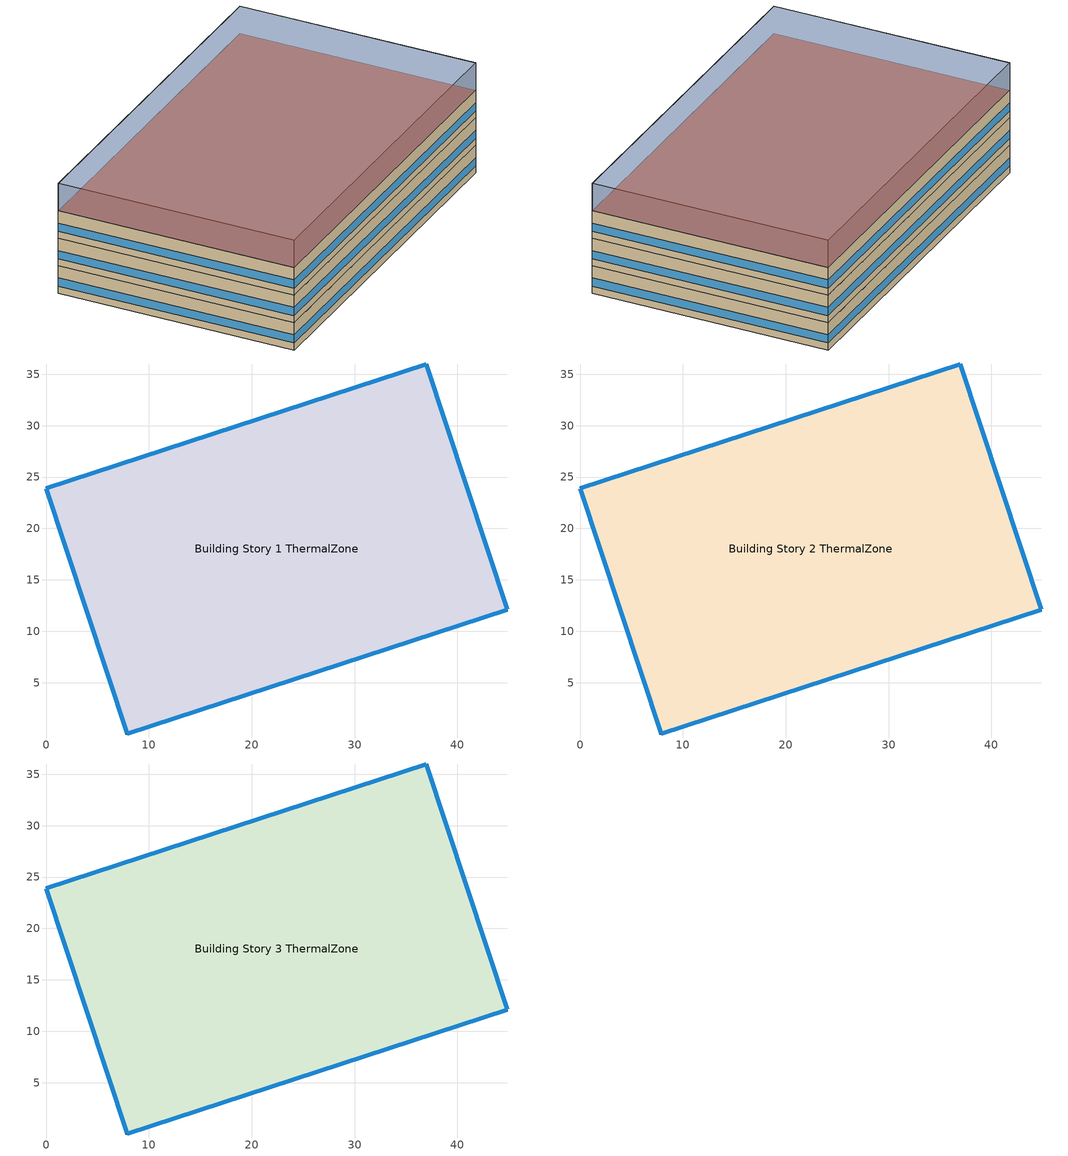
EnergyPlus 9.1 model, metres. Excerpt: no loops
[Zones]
Building Story 1 ThermalZone
 floor ground (Typical Insulated Carpeted 6in Slab Floor): 44.87,12.12 7.88,0 0,23.88 36.99,35.99 z0
 wall outside (Typical Insulated Steel Framed Exterior Wall R-15.63): 7.88,0 44.87,12.12 36.99,35.99 0,23.88 7.88,0 z0:3
 window (U 0.57 SHGC 0.49 Dbl Blue 6mm/6mm Air): 7.9,0.01 44.84,12.11 / 0.01,23.86 7.87,0.02 / 36.97,35.99 0.02,23.89 / 44.86,12.14 37,35.97 z0.76:1.66
 ceiling adiabatic (Typical Interior Ceiling): 36.99,35.99 0,23.88 7.88,0 44.87,12.12 z3
Building Story 2 ThermalZone
 floor adiabatic (Typical Insulated Carpeted 6in Slab Floor): 44.87,12.12 7.88,0 0,23.88 36.99,35.99 z3
 wall outside (Typical Insulated Steel Framed Exterior Wall R-15.63): 36.99,35.99 0,23.88 7.88,0 44.87,12.12 36.99,35.99 z3:6
 window (U 0.57 SHGC 0.49 Dbl Blue 6mm/6mm Air): 36.97,35.99 0.02,23.89 / 44.86,12.14 37,35.97 / 7.9,0.01 44.84,12.11 / 0.01,23.86 7.87,0.02 z3.76:4.66
 ceiling adiabatic (Typical IEAD Roof R-15.87): 36.99,35.99 0,23.88 7.88,0 44.87,12.12 z6
Building Story 3 ThermalZone
 floor adiabatic (Typical Interior Floor): 44.87,12.12 7.88,0 0,23.88 36.99,35.99 z6
 wall outside (Typical Insulated Steel Framed Exterior Wall R-15.63): 7.88,0 44.87,12.12 36.99,35.99 0,23.88 7.88,0 z6:9
 window (U 0.57 SHGC 0.49 Dbl Blue 6mm/6mm Air): 7.9,0.01 44.84,12.11 / 0.01,23.86 7.87,0.02 / 36.97,35.99 0.02,23.89 / 44.86,12.14 37,35.97 z6.76:7.66
 roof outside (Typical IEAD Roof R-15.87): 36.99,35.99 0,23.88 7.88,0 44.87,12.12 z9
shading: 0,23.88 7.88,0 / 7.88,0 44.87,12.12 / 44.87,12.12 36.99,35.99 / 36.99,35.99 0,23.88 z0:12; 36.99,35.99 0,23.88 / 0,23.88 7.88,0 / 7.88,0 44.87,12.12 / 44.87,12.12 36.99,35.99 z0:9; 7.88,0 44.87,12.12 / 44.87,12.12 36.99,35.99 / 36.99,35.99 0,23.88 / 0,23.88 7.88,0 z0:3; 36.99,35.99 0,23.88 7.88,0 44.87,12.12 z12; 44.87,12.12 7.88,0 0,23.88 36.99,35.99 z0; 36.99,35.99 0,23.88 7.88,0 44.87,12.12 z9; 44.87,12.12 7.88,0 0,23.88 36.99,35.99 z0; 44.87,12.12 7.88,0 0,23.88 36.99,35.99 z0; 36.99,35.99 0,23.88 7.88,0 44.87,12.12 z3
[Building]
Residential 2: Terrain=City
[Site:Location]
Buffalo Niagara Intl Ap_NY_USA: Latitude {deg}=42.8134; Longitude {deg}=-78.8492; Time Zone {hr}=-5; Elevation {m}=215
[Site:GroundTemperature:BuildingSurface]
19.46, 19.4, 19.64, 19.93, 20.21, 22.56, 23.07, 23.15, 23.1, 20.68, 20.13, 19.69
[Site:WaterMainsTemperature]
Calculation Method=Correlation; Annual Average Outdoor Air Temperature {C}=8.96667; Maximum Difference In Monthly Average Outdoor Air Temperatures {deltaC}=26.2
[SizingPeriod:DesignDay] Day of Month=21; Dry-Bulb Temperature Range Modifier Type=DefaultMultipliers; Humidity Condition Type=Wetbulb; Barometric Pressure {Pa}=98769; Rain Indicator=No; Snow Indicator=No; Daylight Saving Time Indicator=No
Name | Month | Day Type | Maximum Dry-Bulb Temperature {C} | Daily Dry-Bulb Temperature Range {deltaC} | Wetbulb or DewPoint at Maximum Dry-Bulb {C} | Wind Speed {m/s} | Wind Direction {deg} | Solar Model Indicator | ASHRAE Clear Sky Optical Depth for Beam Irradiance (taub) | ASHRAE Clear Sky Optical Depth for Diffuse Irradiance (taud) | Sky Clearness
Buffalo Niagara Intl Ap Ann Clg .4% Condns DB=>MWB | 7 | SummerDesignDay | 30.3 | 9.3 | 21.8 | 5.7 | 240 | ASHRAETau | 0.462 | 2.001
Buffalo Niagara Intl Ap Ann Clg .4% Condns WB=>MDB | 7 | SummerDesignDay | 27.8 | 9.3 | 23.8 | 5.7 | 240 | ASHRAETau | 0.462 | 2.001
Buffalo Niagara Intl Ap Ann Htg 99.6% Condns DB | 1 | WinterDesignDay | -16.3 | 0 | -16.3 | 5.1 | 270 | ASHRAEClearSky |  |  | 0
[Material] Thermal Absorptance=0.9
Name | Roughness | Thickness {m} | Conductivity {W/m-K} | Density {kg/m3} | Specific Heat {J/kg-K} | Solar Absorptance | Visible Absorptance
100mm Normalweight concrete floor | MediumRough | 0.1016 | 2.31045 | 2322 | 832.557 | 0 | 0
25mm Stucco | Smooth | 0.0254 | 0.72 | 1856 | 840 | 0.7 | 0.7
5/8 in. Gypsum Board | MediumSmooth | 0.0159 | 0.16 | 800 | 1090 | 0.7 | 0.7
6 in. Normalweight Concrete Floor | MediumRough | 0.1524 | 2.31 | 2322 | 832 | 0.7 | 0.7
Metal Roof Surface | Smooth | 0.0008 | 45.28 | 7824 | 500 | 0.7 | 0.7
Roof Membrane | VeryRough | 0.0095 | 0.16 | 1121.29 | 1460 | 0.7 | 0.7
[Material:NoMass] Roughness=Smooth; Thermal Absorptance=0.9; Solar Absorptance=0.7
Name | Thermal Resistance {m2-K/W} | Visible Absorptance
CP02 CARPET PAD; Typical Carpet Pad | 0.21648 | 0.8
Typical Insulation R-13.45 | 2.368 | 0.7
Typical Insulation R-14.76 | 2.59864 | 0.7
[WindowMaterial:Gas]
AIR 6MM: Gas Type=Air; Thickness {m}=0.0063
[WindowMaterial:Glazing] Optical Data Type=SpectralAverage; Thickness {m}=0.006; Infrared Transmittance at Normal Incidence=0; Front Side Infrared Hemispherical Emissivity=0.84; Back Side Infrared Hemispherical Emissivity=0.84; Conductivity {W/m-K}=0.9; Dirt Correction Factor for Solar and Visible Transmittance=1; Solar Diffusing=No
Name | Solar Transmittance at Normal Incidence | Front Side Solar Reflectance at Normal Incidence | Back Side Solar Reflectance at Normal Incidence | Visible Transmittance at Normal Incidence | Front Side Visible Reflectance at Normal Incidence | Back Side Visible Reflectance at Normal Incidence
BLUE 6MM | 0.48 | 0.05 | 0.05 | 0.57 | 0.06 | 0.06
CLEAR 6MM | 0.775 | 0.071 | 0.071 | 0.881 | 0.08 | 0.08
[Construction]
Typical IEAD Roof R-15.87: Roof Membrane, Typical Insulation R-14.76, Metal Roof Surface
Typical Insulated Carpeted 6in Slab Floor: 6 in. Normalweight Concrete Floor, Typical Carpet Pad
Typical Insulated Steel Framed Exterior Wall R-15.63: 25mm Stucco, 5/8 in. Gypsum Board, Typical Insulation R-13.45, 5/8 in. Gypsum Board
Typical Interior Ceiling: CP02 CARPET PAD, 100mm Normalweight concrete floor
Typical Interior Floor: 100mm Normalweight concrete floor, CP02 CARPET PAD
U 0.57 SHGC 0.49 Dbl Blue 6mm/6mm Air: BLUE 6MM, AIR 6MM, CLEAR 6MM
[Zone]
Building Story 1 ThermalZone; Building Story 2 ThermalZone; Building Story 3 ThermalZone
[Exterior:Lights] Control Option=AstronomicalClock
Name | Schedule | Design Level {W}
Building Facades | Schedule Ruleset 1 | 928.679
Main Entries | Always On Discrete | 252.984
Other Doors | Always On Discrete | 95.29064
Parking Areas and Drives | Always On Discrete | 3922.15
[Schedule:Day:Interval]
Schedule Day 29: No, 06:00, 0, 24:00, 1
[Schedule:Week:Daily]
Schedule Ruleset 1 Week Rule - Jan1-Dec31: Schedule Day 29, Schedule Day 29, Schedule Day 29, Schedule Day 29, Schedule Day 29, Schedule Day 29, Schedule Day 29, Schedule Day 29, Schedule Day 29, Schedule Day 29, Schedule Day 29, Schedule Day 29
[Schedule:Year]
Schedule Ruleset 1: Schedule Ruleset 1 Week Rule - Jan1-Dec31, 1, 1, 12, 31
[Schedule:Constant]
Always On Discrete: Hourly Value=1
